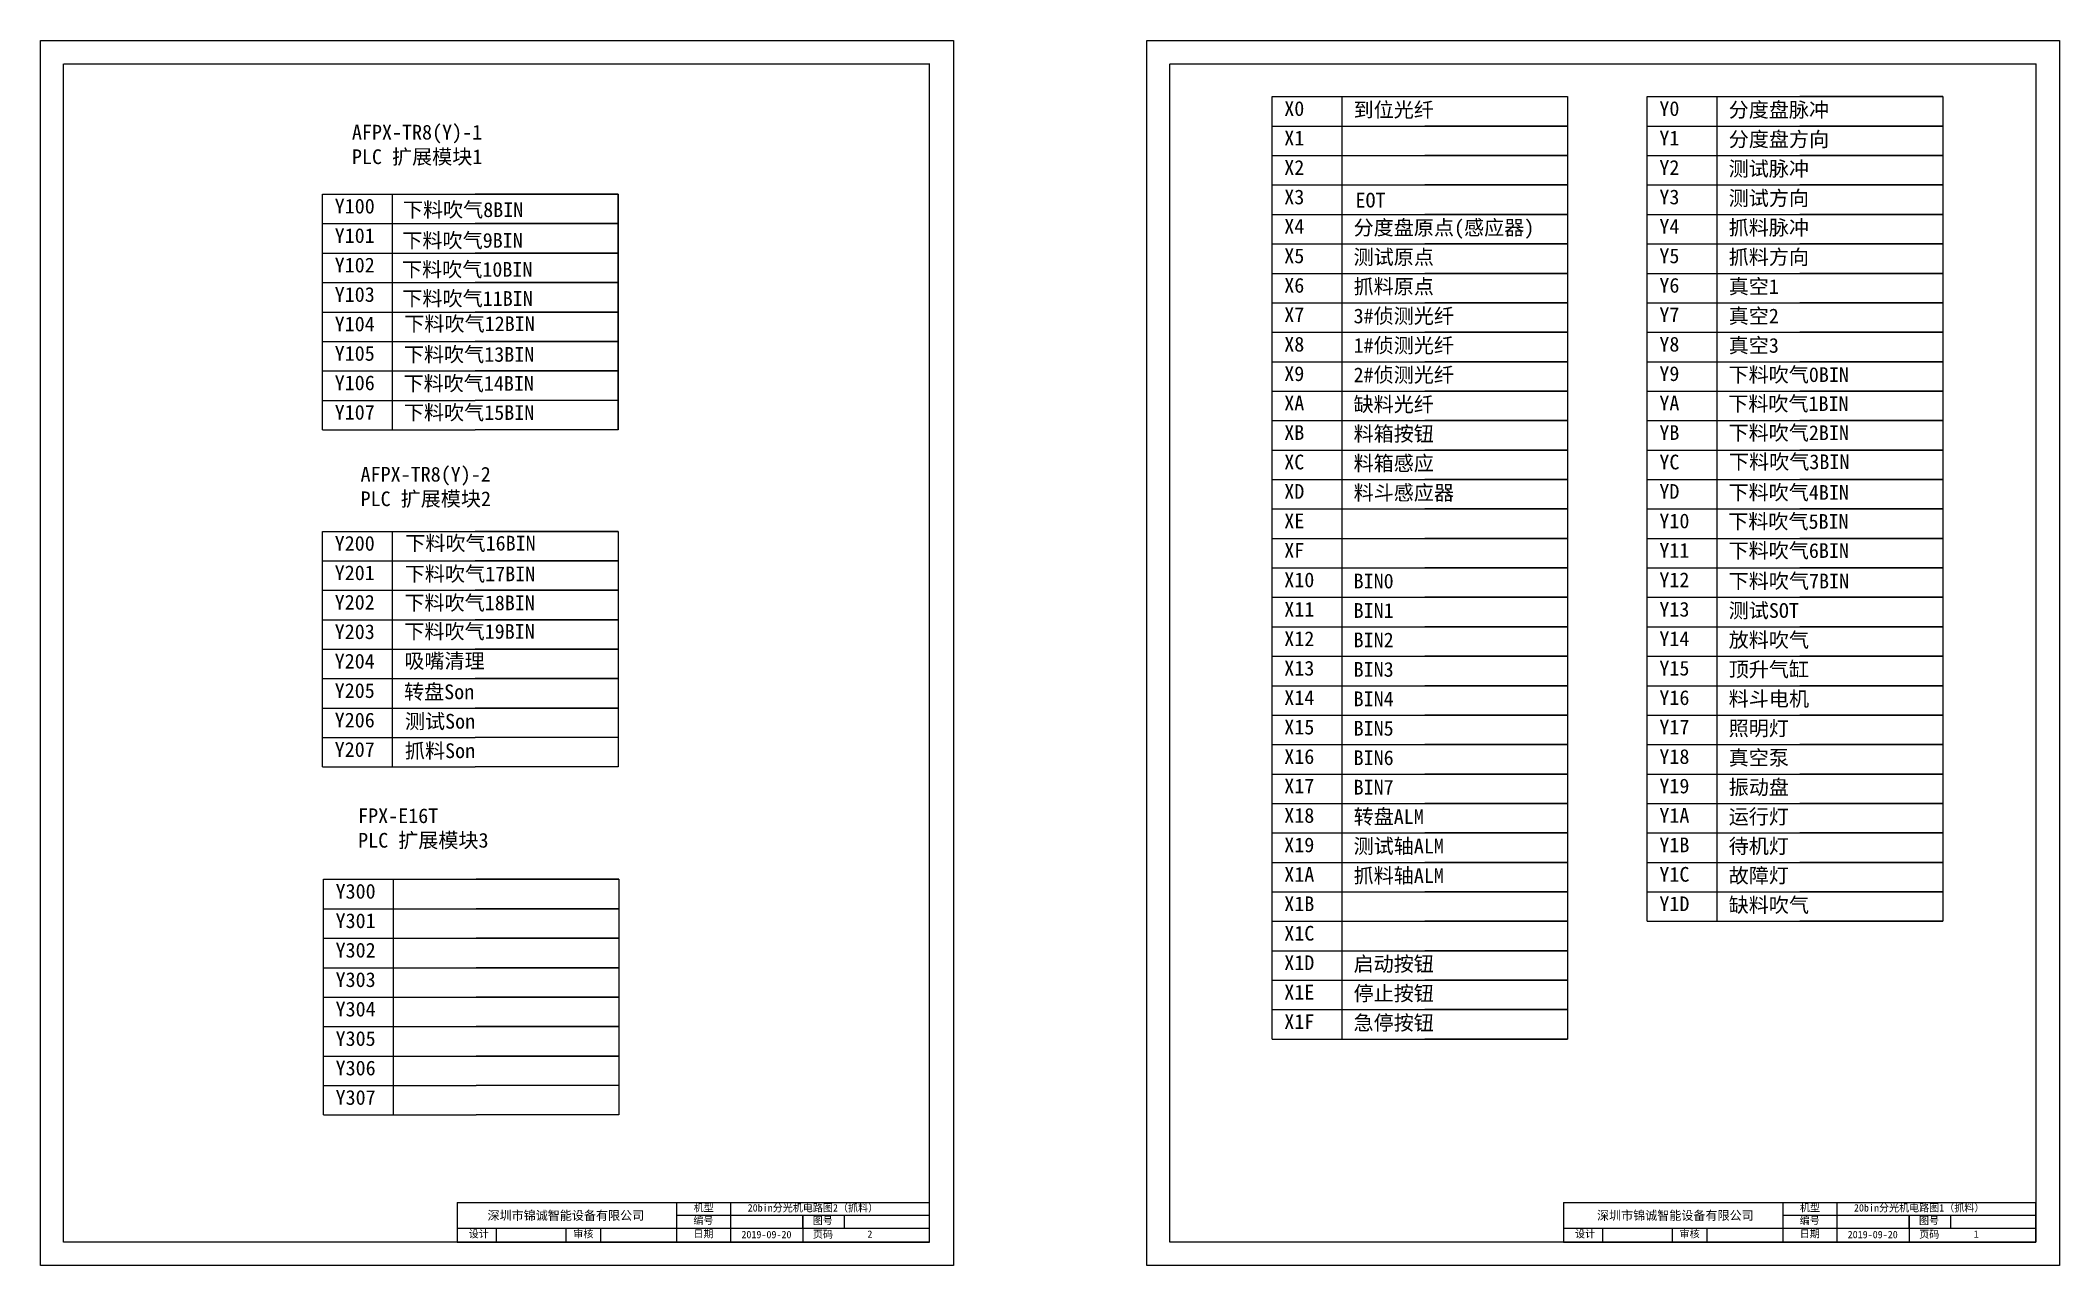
# Model space of a CAD drawing. Header units: millimetres. Extents: x 427 to 1113, y -3446 to -3030.
import ezdxf

# ---------------------------------------------------------------- set-up
doc = ezdxf.new("R2010")
doc.units = ezdxf.units.MM
doc.header["$LTSCALE"] = 0.2
doc.styles.add('style1', font='')
doc.styles.get('style1').set_extended_font_data('SimSun')

msp = doc.modelspace()

# ---------------------------------------------------------------- linework, layer by layer
at = {"lineweight": -3}
for p, q in [((435.02, -3438.26), (435.02, -3038.26)), ((729.02, -3424.78), (729.02, -3038.26)), ((810.67, -3438.26), (810.67, -3038.26)), ((845.36, -3049.35), (945.73, -3049.35)), ((845.36, -3059.35), (845.36, -3049.35)), ((869.04, -3049.35), (869.04, -3059.35)), ((945.73, -3049.35), (945.73, -3059.35)), ((972.73, -3059.35), (972.73, -3049.35)), ((972.73, -3049.35), (1073.1, -3049.35)), ((972.73, -3049.35), (1024.62, -3049.35)), ((996.41, -3049.35), (996.41, -3059.35)), ((1073.1, -3049.35), (1024.62, -3049.35)), ((1073.1, -3049.35), (1073.1, -3059.35)), ((845.36, -3059.35), (945.73, -3059.35)), ((845.36, -3069.35), (845.36, -3059.35)), ((845.36, -3059.35), (897.25, -3059.35)), ((869.04, -3059.35), (869.04, -3069.35)), ((945.73, -3059.35), (897.25, -3059.35)), ((945.73, -3059.35), (945.73, -3069.35)), ((972.73, -3069.35), (972.73, -3059.35)), ((972.73, -3059.35), (1073.1, -3059.35)), ((972.73, -3059.35), (1024.62, -3059.35)), ((972.73, -3059.35), (1024.62, -3059.35)), ((996.41, -3059.35), (996.41, -3069.35)), ((1073.1, -3059.35), (1024.62, -3059.35)), ((1073.1, -3059.35), (1024.62, -3059.35)), ((1073.1, -3059.35), (1073.1, -3069.35)), ((845.36, -3069.35), (945.73, -3069.35)), ((845.36, -3079.35), (845.36, -3069.35)), ((845.36, -3069.35), (897.25, -3069.35)), ((869.04, -3069.35), (869.04, -3079.35)), ((945.73, -3069.35), (897.25, -3069.35)), ((945.73, -3069.35), (945.73, -3079.35)), ((972.73, -3079.35), (972.73, -3069.35)), ((972.73, -3069.35), (1073.1, -3069.35)), ((972.73, -3069.35), (1024.62, -3069.35)), ((972.73, -3069.35), (1024.62, -3069.35)), ((996.41, -3069.35), (996.41, -3079.35)), ((1073.1, -3069.35), (1024.62, -3069.35)), ((1073.1, -3069.35), (1024.62, -3069.35)), ((1073.1, -3069.35), (1073.1, -3079.35)), ((522.93, -3092.48), (522.93, -3082.48)), ((522.93, -3082.48), (623.3, -3082.48)), ((522.93, -3082.48), (574.81, -3082.48)), ((522.93, -3082.48), (574.81, -3082.48)), ((546.61, -3082.48), (546.61, -3092.48)), ((623.3, -3082.48), (574.81, -3082.48)), ((623.3, -3082.48), (574.81, -3082.48)), ((623.3, -3082.48), (623.3, -3092.48)), ((623.3, -3092.48), (623.3, -3082.48)), ((845.36, -3079.35), (945.73, -3079.35)), ((845.36, -3089.35), (845.36, -3079.35)), ((845.36, -3079.35), (897.25, -3079.35)), ((869.04, -3079.35), (869.04, -3089.35)), ((945.73, -3079.35), (897.25, -3079.35)), ((945.73, -3079.35), (945.73, -3089.35)), ((972.73, -3089.35), (972.73, -3079.35)), ((972.73, -3079.35), (1073.1, -3079.35)), ((972.73, -3079.35), (1024.62, -3079.35)), ((972.73, -3079.35), (1024.62, -3079.35)), ((996.41, -3079.35), (996.41, -3089.35)), ((1073.1, -3079.35), (1024.62, -3079.35)), ((1073.1, -3079.35), (1024.62, -3079.35)), ((1073.1, -3079.35), (1073.1, -3089.35)), ((845.36, -3089.35), (945.73, -3089.35)), ((845.36, -3099.35), (845.36, -3089.35)), ((845.36, -3089.35), (897.25, -3089.35)), ((869.04, -3089.35), (869.04, -3099.35)), ((945.73, -3089.35), (897.25, -3089.35)), ((945.73, -3089.35), (945.73, -3099.35)), ((972.73, -3099.35), (972.73, -3089.35)), ((972.73, -3089.35), (1073.1, -3089.35)), ((972.73, -3089.35), (1024.62, -3089.35)), ((972.73, -3089.35), (1024.62, -3089.35)), ((996.41, -3089.35), (996.41, -3099.35)), ((1073.1, -3089.35), (1024.62, -3089.35)), ((1073.1, -3089.35), (1024.62, -3089.35)), ((1073.1, -3089.35), (1073.1, -3099.35)), ((522.93, -3102.48), (522.93, -3092.48)), ((522.93, -3092.48), (623.3, -3092.48)), ((522.93, -3092.48), (574.81, -3092.48)), ((522.93, -3092.48), (574.81, -3092.48)), ((546.61, -3092.48), (546.61, -3102.48)), ((623.3, -3092.48), (574.81, -3092.48)), ((623.3, -3092.48), (574.81, -3092.48)), ((623.3, -3092.48), (623.3, -3102.48)), ((623.3, -3102.48), (623.3, -3092.48)), ((522.93, -3112.48), (522.93, -3102.48)), ((522.93, -3102.48), (623.3, -3102.48)), ((522.93, -3102.48), (574.81, -3102.48)), ((522.93, -3102.48), (574.81, -3102.48)), ((546.61, -3102.48), (546.61, -3112.48)), ((623.3, -3102.48), (574.81, -3102.48)), ((623.3, -3102.48), (574.81, -3102.48)), ((623.3, -3102.48), (623.3, -3112.48)), ((623.3, -3112.48), (623.3, -3102.48)), ((845.36, -3099.35), (945.73, -3099.35)), ((845.36, -3109.35), (845.36, -3099.35)), ((845.36, -3099.35), (897.25, -3099.35)), ((869.04, -3099.35), (869.04, -3109.35)), ((945.73, -3099.35), (897.25, -3099.35)), ((945.73, -3099.35), (945.73, -3109.35)), ((972.73, -3109.35), (972.73, -3099.35)), ((972.73, -3099.35), (1073.1, -3099.35)), ((972.73, -3099.35), (1024.62, -3099.35)), ((972.73, -3099.35), (1024.62, -3099.35)), ((996.41, -3099.35), (996.41, -3109.35)), ((1073.1, -3099.35), (1024.62, -3099.35)), ((1073.1, -3099.35), (1024.62, -3099.35)), ((1073.1, -3099.35), (1073.1, -3109.35)), ((522.93, -3122.48), (522.93, -3112.48)), ((522.93, -3112.48), (623.3, -3112.48)), ((522.93, -3112.48), (574.81, -3112.48)), ((522.93, -3112.48), (574.81, -3112.48)), ((546.61, -3112.48), (546.61, -3122.48)), ((623.3, -3112.48), (574.81, -3112.48)), ((623.3, -3112.48), (574.81, -3112.48)), ((623.3, -3112.48), (623.3, -3122.48)), ((623.3, -3122.48), (623.3, -3112.48)), ((845.36, -3109.35), (945.73, -3109.35)), ((845.36, -3119.35), (845.36, -3109.35)), ((845.36, -3109.35), (897.25, -3109.35)), ((869.04, -3109.35), (869.04, -3119.35)), ((945.73, -3109.35), (897.25, -3109.35)), ((945.73, -3109.35), (945.73, -3119.35)), ((972.73, -3119.35), (972.73, -3109.35)), ((972.73, -3109.35), (1073.1, -3109.35)), ((972.73, -3109.35), (1024.62, -3109.35)), ((972.73, -3109.35), (1024.62, -3109.35)), ((996.41, -3109.35), (996.41, -3119.35)), ((1073.1, -3109.35), (1024.62, -3109.35)), ((1073.1, -3109.35), (1024.62, -3109.35)), ((1073.1, -3109.35), (1073.1, -3119.35)), ((845.36, -3119.35), (945.73, -3119.35)), ((845.36, -3129.35), (845.36, -3119.35)), ((845.36, -3119.35), (897.25, -3119.35)), ((869.04, -3119.35), (869.04, -3129.35)), ((945.73, -3119.35), (897.25, -3119.35)), ((945.73, -3119.35), (945.73, -3129.35)), ((972.73, -3129.35), (972.73, -3119.35)), ((972.73, -3119.35), (1073.1, -3119.35)), ((972.73, -3119.35), (1024.62, -3119.35)), ((972.73, -3119.35), (1024.62, -3119.35)), ((996.41, -3119.35), (996.41, -3129.35)), ((1073.1, -3119.35), (1024.62, -3119.35)), ((1073.1, -3119.35), (1024.62, -3119.35)), ((1073.1, -3119.35), (1073.1, -3129.35)), ((522.93, -3132.48), (522.93, -3122.48)), ((522.93, -3122.48), (623.3, -3122.48)), ((522.93, -3122.48), (574.81, -3122.48)), ((522.93, -3122.48), (574.81, -3122.48)), ((546.61, -3122.48), (546.61, -3132.48)), ((623.3, -3122.48), (574.81, -3122.48)), ((623.3, -3122.48), (574.81, -3122.48)), ((623.3, -3122.48), (623.3, -3132.48)), ((623.3, -3132.48), (623.3, -3122.48)), ((522.93, -3142.48), (522.93, -3132.48)), ((522.93, -3132.48), (623.3, -3132.48)), ((522.93, -3132.48), (574.81, -3132.48)), ((522.93, -3132.48), (574.81, -3132.48)), ((546.61, -3132.48), (546.61, -3142.48)), ((623.3, -3132.48), (574.81, -3132.48)), ((623.3, -3132.48), (574.81, -3132.48)), ((623.3, -3132.48), (623.3, -3142.48)), ((623.3, -3142.48), (623.3, -3132.48)), ((845.36, -3129.35), (945.73, -3129.35)), ((845.36, -3139.35), (845.36, -3129.35)), ((845.36, -3129.35), (897.25, -3129.35)), ((869.04, -3129.35), (869.04, -3139.35)), ((945.73, -3129.35), (897.25, -3129.35)), ((945.73, -3129.35), (945.73, -3139.35)), ((972.73, -3139.35), (972.73, -3129.35)), ((972.73, -3129.35), (1073.1, -3129.35)), ((972.73, -3129.35), (1024.62, -3129.35)), ((972.73, -3129.35), (1024.62, -3129.35)), ((996.41, -3129.35), (996.41, -3139.35)), ((1073.1, -3129.35), (1024.62, -3129.35)), ((1073.1, -3129.35), (1024.62, -3129.35)), ((1073.1, -3129.35), (1073.1, -3139.35)), ((845.36, -3139.35), (945.73, -3139.35)), ((845.36, -3149.35), (845.36, -3139.35)), ((845.36, -3139.35), (897.25, -3139.35)), ((869.04, -3139.35), (869.04, -3149.35)), ((945.73, -3139.35), (897.25, -3139.35)), ((945.73, -3139.35), (945.73, -3149.35)), ((972.73, -3149.35), (972.73, -3139.35)), ((972.73, -3139.35), (1073.1, -3139.35)), ((972.73, -3139.35), (1024.62, -3139.35)), ((972.73, -3139.35), (1024.62, -3139.35)), ((996.41, -3139.35), (996.41, -3149.35)), ((1073.1, -3139.35), (1024.62, -3139.35)), ((1073.1, -3139.35), (1024.62, -3139.35)), ((1073.1, -3139.35), (1073.1, -3149.35)), ((522.93, -3152.48), (522.93, -3142.48)), ((522.93, -3142.48), (623.3, -3142.48)), ((522.93, -3142.48), (574.81, -3142.48)), ((522.93, -3142.48), (574.81, -3142.48)), ((546.61, -3142.48), (546.61, -3152.48)), ((623.3, -3142.48), (574.81, -3142.48)), ((623.3, -3142.48), (574.81, -3142.48)), ((623.3, -3142.48), (623.3, -3152.48)), ((623.3, -3152.48), (623.3, -3142.48)), ((522.93, -3162.48), (522.93, -3152.48)), ((522.93, -3152.48), (574.81, -3152.48)), ((546.61, -3152.48), (546.61, -3162.48)), ((623.3, -3152.48), (574.81, -3152.48)), ((623.3, -3152.48), (623.3, -3162.48)), ((623.3, -3162.48), (623.3, -3152.48)), ((845.36, -3149.35), (945.73, -3149.35)), ((845.36, -3159.35), (845.36, -3149.35)), ((845.36, -3149.35), (897.25, -3149.35)), ((869.04, -3149.35), (869.04, -3159.35)), ((945.73, -3149.35), (897.25, -3149.35)), ((945.73, -3149.35), (945.73, -3159.35)), ((972.73, -3159.35), (972.73, -3149.35)), ((972.73, -3149.35), (1073.1, -3149.35)), ((972.73, -3149.35), (1024.62, -3149.35)), ((972.73, -3149.35), (1024.62, -3149.35)), ((996.41, -3149.35), (996.41, -3159.35)), ((1073.1, -3149.35), (1024.62, -3149.35)), ((1073.1, -3149.35), (1024.62, -3149.35)), ((1073.1, -3149.35), (1073.1, -3159.35)), ((845.36, -3159.35), (945.73, -3159.35)), ((845.36, -3169.35), (845.36, -3159.35)), ((845.36, -3159.35), (897.25, -3159.35)), ((869.04, -3159.35), (869.04, -3169.35)), ((945.73, -3159.35), (897.25, -3159.35)), ((945.73, -3159.35), (945.73, -3169.35)), ((972.73, -3169.35), (972.73, -3159.35)), ((972.73, -3159.35), (1073.1, -3159.35)), ((972.73, -3159.35), (1024.62, -3159.35)), ((972.73, -3159.35), (1024.62, -3159.35)), ((996.41, -3159.35), (996.41, -3169.35)), ((1073.1, -3159.35), (1024.62, -3159.35)), ((1073.1, -3159.35), (1024.62, -3159.35)), ((1073.1, -3159.35), (1073.1, -3169.35)), ((522.93, -3162.48), (574.81, -3162.48)), ((623.3, -3162.48), (574.81, -3162.48)), ((845.36, -3169.35), (945.73, -3169.35)), ((845.36, -3179.35), (845.36, -3169.35)), ((845.36, -3169.35), (897.25, -3169.35)), ((869.04, -3169.35), (869.04, -3179.35)), ((945.73, -3169.35), (897.25, -3169.35)), ((945.73, -3169.35), (945.73, -3179.35)), ((972.73, -3179.35), (972.73, -3169.35)), ((972.73, -3169.35), (1073.1, -3169.35)), ((972.73, -3169.35), (1024.62, -3169.35)), ((972.73, -3169.35), (1024.62, -3169.35)), ((996.41, -3169.35), (996.41, -3179.35)), ((1073.1, -3169.35), (1024.62, -3169.35)), ((1073.1, -3169.35), (1024.62, -3169.35)), ((1073.1, -3169.35), (1073.1, -3179.35)), ((845.36, -3179.35), (945.73, -3179.35)), ((845.36, -3189.35), (845.36, -3179.35)), ((845.36, -3179.35), (897.25, -3179.35)), ((869.04, -3179.35), (869.04, -3189.35)), ((945.73, -3179.35), (897.25, -3179.35)), ((945.73, -3179.35), (945.73, -3189.35)), ((972.73, -3189.35), (972.73, -3179.35)), ((972.73, -3179.35), (1073.1, -3179.35)), ((972.73, -3179.35), (1024.62, -3179.35)), ((972.73, -3179.35), (1024.62, -3179.35)), ((996.41, -3179.35), (996.41, -3189.35)), ((1073.1, -3179.35), (1024.62, -3179.35)), ((1073.1, -3179.35), (1024.62, -3179.35)), ((1073.1, -3179.35), (1073.1, -3189.35)), ((845.36, -3189.35), (945.73, -3189.35)), ((845.36, -3199.35), (845.36, -3189.35)), ((845.36, -3189.35), (897.25, -3189.35)), ((869.04, -3189.35), (869.04, -3199.35)), ((945.73, -3189.35), (897.25, -3189.35)), ((945.73, -3189.35), (945.73, -3199.35)), ((972.73, -3199.35), (972.73, -3189.35)), ((972.73, -3189.35), (1073.1, -3189.35)), ((972.73, -3189.35), (1024.62, -3189.35)), ((972.73, -3189.35), (1024.62, -3189.35)), ((996.41, -3189.35), (996.41, -3199.35)), ((1073.1, -3189.35), (1024.62, -3189.35)), ((1073.1, -3189.35), (1024.62, -3189.35)), ((1073.1, -3189.35), (1073.1, -3199.35)), ((522.93, -3276.96), (522.93, -3196.96)), ((522.93, -3196.96), (623.3, -3196.96)), ((522.93, -3196.96), (574.81, -3196.96)), ((522.93, -3196.96), (574.81, -3196.96)), ((546.61, -3196.96), (546.61, -3206.96)), ((623.3, -3196.96), (574.81, -3196.96)), ((623.3, -3196.96), (574.81, -3196.96)), ((623.3, -3196.96), (623.3, -3206.96)), ((845.36, -3199.35), (945.73, -3199.35)), ((845.36, -3209.35), (845.36, -3199.35)), ((845.36, -3199.35), (897.25, -3199.35)), ((869.04, -3199.35), (869.04, -3209.35)), ((945.73, -3199.35), (897.25, -3199.35)), ((945.73, -3199.35), (945.73, -3209.35)), ((972.73, -3209.35), (972.73, -3199.35)), ((972.73, -3199.35), (1073.1, -3199.35)), ((972.73, -3199.35), (1024.62, -3199.35)), ((972.73, -3199.35), (1024.62, -3199.35)), ((996.41, -3199.35), (996.41, -3209.35)), ((1073.1, -3199.35), (1024.62, -3199.35)), ((1073.1, -3199.35), (1024.62, -3199.35)), ((1073.1, -3199.35), (1073.1, -3209.35)), ((522.93, -3206.96), (623.3, -3206.96)), ((522.93, -3206.96), (574.81, -3206.96)), ((522.93, -3206.96), (574.81, -3206.96)), ((546.61, -3206.96), (546.61, -3216.96)), ((623.3, -3206.96), (574.81, -3206.96)), ((623.3, -3206.96), (574.81, -3206.96)), ((623.3, -3206.96), (623.3, -3216.96)), ((845.36, -3209.35), (945.73, -3209.35)), ((845.36, -3219.35), (845.36, -3209.35)), ((845.36, -3209.35), (897.25, -3209.35)), ((869.04, -3209.35), (869.04, -3219.35)), ((945.73, -3209.35), (897.25, -3209.35)), ((945.73, -3209.35), (945.73, -3219.35)), ((972.73, -3219.35), (972.73, -3209.35)), ((972.73, -3209.35), (1073.1, -3209.35)), ((972.73, -3209.35), (1024.62, -3209.35)), ((972.73, -3209.35), (1024.62, -3209.35)), ((996.41, -3209.35), (996.41, -3219.35)), ((1073.1, -3209.35), (1024.62, -3209.35)), ((1073.1, -3209.35), (1024.62, -3209.35)), ((1073.1, -3209.35), (1073.1, -3219.35)), ((522.93, -3216.96), (623.3, -3216.96)), ((522.93, -3216.96), (574.81, -3216.96)), ((522.93, -3216.96), (574.81, -3216.96)), ((546.61, -3216.96), (546.61, -3226.96)), ((623.3, -3216.96), (574.81, -3216.96)), ((623.3, -3216.96), (574.81, -3216.96)), ((623.3, -3216.96), (623.3, -3226.96)), ((845.36, -3219.35), (945.73, -3219.35)), ((845.36, -3229.35), (845.36, -3219.35)), ((845.36, -3219.35), (897.25, -3219.35)), ((869.04, -3219.35), (869.04, -3229.35)), ((945.73, -3219.35), (897.25, -3219.35)), ((945.73, -3219.35), (945.73, -3229.35)), ((972.73, -3229.35), (972.73, -3219.35)), ((972.73, -3219.35), (1073.1, -3219.35)), ((972.73, -3219.35), (1024.62, -3219.35)), ((972.73, -3219.35), (1024.62, -3219.35)), ((996.41, -3219.35), (996.41, -3229.35)), ((1073.1, -3219.35), (1024.62, -3219.35)), ((1073.1, -3219.35), (1024.62, -3219.35)), ((1073.1, -3219.35), (1073.1, -3229.35)), ((522.93, -3226.96), (623.3, -3226.96)), ((522.93, -3226.96), (574.81, -3226.96)), ((522.93, -3226.96), (574.81, -3226.96)), ((546.61, -3226.96), (546.61, -3236.96)), ((623.3, -3226.96), (574.81, -3226.96)), ((623.3, -3226.96), (574.81, -3226.96)), ((623.3, -3226.96), (623.3, -3236.96)), ((845.36, -3229.35), (945.73, -3229.35)), ((845.36, -3239.35), (845.36, -3229.35)), ((845.36, -3229.35), (897.25, -3229.35)), ((869.04, -3229.35), (869.04, -3239.35)), ((945.73, -3229.35), (897.25, -3229.35)), ((945.73, -3229.35), (945.73, -3239.35)), ((972.73, -3239.35), (972.73, -3229.35)), ((972.73, -3229.35), (1073.1, -3229.35)), ((972.73, -3229.35), (1024.62, -3229.35)), ((972.73, -3229.35), (1024.62, -3229.35)), ((996.41, -3229.35), (996.41, -3239.35)), ((1073.1, -3229.35), (1024.62, -3229.35)), ((1073.1, -3229.35), (1024.62, -3229.35)), ((1073.1, -3229.35), (1073.1, -3239.35)), ((522.93, -3236.96), (623.3, -3236.96)), ((522.93, -3236.96), (574.81, -3236.96)), ((522.93, -3236.96), (574.81, -3236.96)), ((546.61, -3236.96), (546.61, -3246.96)), ((623.3, -3236.96), (574.81, -3236.96)), ((623.3, -3236.96), (574.81, -3236.96)), ((623.3, -3236.96), (623.3, -3246.96)), ((845.36, -3239.35), (945.73, -3239.35)), ((845.36, -3249.35), (845.36, -3239.35)), ((845.36, -3239.35), (897.25, -3239.35)), ((869.04, -3239.35), (869.04, -3249.35)), ((945.73, -3239.35), (897.25, -3239.35)), ((945.73, -3239.35), (945.73, -3249.35)), ((972.73, -3249.35), (972.73, -3239.35)), ((972.73, -3239.35), (1073.1, -3239.35)), ((972.73, -3239.35), (1024.62, -3239.35)), ((972.73, -3239.35), (1024.62, -3239.35)), ((996.41, -3239.35), (996.41, -3249.35)), ((1073.1, -3239.35), (1024.62, -3239.35)), ((1073.1, -3239.35), (1024.62, -3239.35)), ((1073.1, -3239.35), (1073.1, -3249.35)), ((522.93, -3246.96), (623.3, -3246.96)), ((522.93, -3246.96), (574.81, -3246.96)), ((522.93, -3246.96), (574.81, -3246.96)), ((546.61, -3246.96), (546.61, -3256.96)), ((623.3, -3246.96), (574.81, -3246.96)), ((623.3, -3246.96), (574.81, -3246.96)), ((623.3, -3246.96), (623.3, -3256.96)), ((845.36, -3249.35), (945.73, -3249.35)), ((845.36, -3259.35), (845.36, -3249.35)), ((845.36, -3249.35), (897.25, -3249.35)), ((869.04, -3249.35), (869.04, -3259.35)), ((945.73, -3249.35), (897.25, -3249.35)), ((945.73, -3249.35), (945.73, -3259.35)), ((972.73, -3259.35), (972.73, -3249.35)), ((972.73, -3249.35), (1073.1, -3249.35)), ((972.73, -3249.35), (1024.62, -3249.35)), ((972.73, -3249.35), (1024.62, -3249.35)), ((996.41, -3249.35), (996.41, -3259.35)), ((1073.1, -3249.35), (1024.62, -3249.35)), ((1073.1, -3249.35), (1024.62, -3249.35)), ((1073.1, -3249.35), (1073.1, -3259.35)), ((522.93, -3256.96), (623.3, -3256.96)), ((522.93, -3256.96), (574.81, -3256.96)), ((522.93, -3256.96), (574.81, -3256.96)), ((546.61, -3256.96), (546.61, -3266.96)), ((623.3, -3256.96), (574.81, -3256.96)), ((623.3, -3256.96), (574.81, -3256.96)), ((623.3, -3256.96), (623.3, -3266.96)), ((845.36, -3259.35), (945.73, -3259.35)), ((845.36, -3269.35), (845.36, -3259.35)), ((845.36, -3259.35), (897.25, -3259.35)), ((869.04, -3259.35), (869.04, -3269.35)), ((945.73, -3259.35), (897.25, -3259.35)), ((945.73, -3259.35), (945.73, -3269.35)), ((972.73, -3269.35), (972.73, -3259.35)), ((972.73, -3259.35), (1073.1, -3259.35)), ((972.73, -3259.35), (1024.62, -3259.35)), ((972.73, -3259.35), (1024.62, -3259.35)), ((996.41, -3259.35), (996.41, -3269.35)), ((1073.1, -3259.35), (1024.62, -3259.35)), ((1073.1, -3259.35), (1024.62, -3259.35)), ((1073.1, -3259.35), (1073.1, -3269.35)), ((522.93, -3266.96), (574.81, -3266.96)), ((546.61, -3266.96), (546.61, -3276.96)), ((623.3, -3266.96), (574.81, -3266.96)), ((623.3, -3266.96), (623.3, -3276.96)), ((845.36, -3269.35), (945.73, -3269.35)), ((845.36, -3279.35), (845.36, -3269.35)), ((845.36, -3269.35), (897.25, -3269.35)), ((869.04, -3269.35), (869.04, -3279.35)), ((945.73, -3269.35), (897.25, -3269.35)), ((945.73, -3269.35), (945.73, -3279.35)), ((972.73, -3279.35), (972.73, -3269.35)), ((972.73, -3269.35), (1073.1, -3269.35)), ((972.73, -3269.35), (1024.62, -3269.35)), ((972.73, -3269.35), (1024.62, -3269.35)), ((996.41, -3269.35), (996.41, -3279.35)), ((1073.1, -3269.35), (1024.62, -3269.35)), ((1073.1, -3269.35), (1024.62, -3269.35)), ((1073.1, -3269.35), (1073.1, -3279.35)), ((522.93, -3276.96), (574.81, -3276.96)), ((623.3, -3276.96), (574.81, -3276.96)), ((845.36, -3279.35), (945.73, -3279.35)), ((845.36, -3289.35), (845.36, -3279.35)), ((845.36, -3279.35), (897.25, -3279.35)), ((869.04, -3279.35), (869.04, -3289.35)), ((945.73, -3279.35), (897.25, -3279.35)), ((945.73, -3279.35), (945.73, -3289.35)), ((972.73, -3289.35), (972.73, -3279.35)), ((972.73, -3279.35), (1073.1, -3279.35)), ((972.73, -3279.35), (1024.62, -3279.35)), ((972.73, -3279.35), (1024.62, -3279.35)), ((996.41, -3279.35), (996.41, -3289.35)), ((1073.1, -3279.35), (1024.62, -3279.35)), ((1073.1, -3279.35), (1024.62, -3279.35)), ((1073.1, -3279.35), (1073.1, -3289.35)), ((845.36, -3289.35), (945.73, -3289.35)), ((845.36, -3299.35), (845.36, -3289.35)), ((845.36, -3289.35), (897.25, -3289.35)), ((869.04, -3289.35), (869.04, -3299.35)), ((945.73, -3289.35), (897.25, -3289.35)), ((945.73, -3289.35), (945.73, -3299.35)), ((972.73, -3299.35), (972.73, -3289.35)), ((972.73, -3289.35), (1073.1, -3289.35)), ((972.73, -3289.35), (1024.62, -3289.35)), ((972.73, -3289.35), (1024.62, -3289.35)), ((996.41, -3289.35), (996.41, -3299.35)), ((1073.1, -3289.35), (1024.62, -3289.35)), ((1073.1, -3289.35), (1024.62, -3289.35)), ((1073.1, -3289.35), (1073.1, -3299.35)), ((845.36, -3299.35), (945.73, -3299.35)), ((845.36, -3309.35), (845.36, -3299.35)), ((845.36, -3299.35), (897.25, -3299.35)), ((869.04, -3299.35), (869.04, -3309.35)), ((945.73, -3299.35), (897.25, -3299.35)), ((945.73, -3299.35), (945.73, -3309.35)), ((972.73, -3309.35), (972.73, -3299.35)), ((972.73, -3299.35), (1073.1, -3299.35)), ((972.73, -3299.35), (1024.62, -3299.35)), ((972.73, -3299.35), (1024.62, -3299.35)), ((996.41, -3299.35), (996.41, -3309.35)), ((1073.1, -3299.35), (1024.62, -3299.35)), ((1073.1, -3299.35), (1024.62, -3299.35)), ((1073.1, -3299.35), (1073.1, -3309.35)), ((845.36, -3309.35), (945.73, -3309.35)), ((845.36, -3319.35), (845.36, -3309.35)), ((845.36, -3309.35), (897.25, -3309.35)), ((869.04, -3309.35), (869.04, -3319.35)), ((945.73, -3309.35), (897.25, -3309.35)), ((945.73, -3309.35), (945.73, -3319.35)), ((972.73, -3319.35), (972.73, -3309.35)), ((972.73, -3309.35), (1073.1, -3309.35)), ((972.73, -3309.35), (1024.62, -3309.35)), ((972.73, -3309.35), (1024.62, -3309.35)), ((996.41, -3309.35), (996.41, -3319.35)), ((1073.1, -3309.35), (1024.62, -3309.35)), ((1073.1, -3309.35), (1024.62, -3309.35)), ((1073.1, -3309.35), (1073.1, -3319.35)), ((523.23, -3315.1), (575.11, -3315.1)), ((523.23, -3315.1), (575.11, -3315.1)), ((523.23, -3315.1), (623.6, -3315.1)), ((523.23, -3325.1), (523.23, -3315.1)), ((523.23, -3325.1), (523.23, -3315.1)), ((546.91, -3315.1), (546.91, -3325.1)), ((546.91, -3315.1), (546.91, -3325.1)), ((623.6, -3315.1), (575.11, -3315.1)), ((623.6, -3315.1), (575.11, -3315.1)), ((623.6, -3315.1), (623.6, -3325.1)), ((523.23, -3325.1), (575.11, -3325.1)), ((523.23, -3325.1), (575.11, -3325.1)), ((523.23, -3325.1), (623.6, -3325.1)), ((523.23, -3335.1), (523.23, -3325.1)), ((523.23, -3335.1), (523.23, -3325.1)), ((546.91, -3325.1), (546.91, -3335.1)), ((546.91, -3325.1), (546.91, -3335.1)), ((623.6, -3325.1), (575.11, -3325.1)), ((623.6, -3325.1), (575.11, -3325.1)), ((623.6, -3325.1), (623.6, -3335.1)), ((845.36, -3319.35), (945.73, -3319.35)), ((845.36, -3329.35), (845.36, -3319.35)), ((845.36, -3319.35), (897.25, -3319.35)), ((869.04, -3319.35), (869.04, -3329.35)), ((945.73, -3319.35), (897.25, -3319.35)), ((945.73, -3319.35), (945.73, -3329.35)), ((972.73, -3329.35), (972.73, -3319.35)), ((972.73, -3319.35), (1073.1, -3319.35)), ((972.73, -3319.35), (1024.62, -3319.35)), ((972.73, -3319.35), (1024.62, -3319.35)), ((996.41, -3319.35), (996.41, -3329.35)), ((1073.1, -3319.35), (1024.62, -3319.35)), ((1073.1, -3319.35), (1024.62, -3319.35)), ((1073.1, -3319.35), (1073.1, -3329.35)), ((845.36, -3329.35), (945.73, -3329.35)), ((845.36, -3339.35), (845.36, -3329.35)), ((845.36, -3329.35), (897.25, -3329.35)), ((869.04, -3329.35), (869.04, -3339.35)), ((945.73, -3329.35), (897.25, -3329.35)), ((945.73, -3329.35), (945.73, -3339.35)), ((972.73, -3329.35), (1073.1, -3329.35)), ((972.73, -3329.35), (1024.62, -3329.35)), ((972.73, -3329.35), (1024.62, -3329.35)), ((1073.1, -3329.35), (1024.62, -3329.35)), ((1073.1, -3329.35), (1024.62, -3329.35)), ((523.23, -3335.1), (575.11, -3335.1)), ((523.23, -3335.1), (575.11, -3335.1)), ((523.23, -3335.1), (623.6, -3335.1)), ((523.23, -3345.1), (523.23, -3335.1)), ((523.23, -3345.1), (523.23, -3335.1)), ((546.91, -3335.1), (546.91, -3345.1)), ((546.91, -3335.1), (546.91, -3345.1)), ((623.6, -3335.1), (575.11, -3335.1)), ((623.6, -3335.1), (575.11, -3335.1)), ((623.6, -3335.1), (623.6, -3345.1)), ((523.23, -3345.1), (575.11, -3345.1)), ((523.23, -3345.1), (575.11, -3345.1)), ((523.23, -3345.1), (623.6, -3345.1)), ((523.23, -3355.1), (523.23, -3345.1)), ((523.23, -3355.1), (523.23, -3345.1)), ((546.91, -3345.1), (546.91, -3355.1)), ((546.91, -3345.1), (546.91, -3355.1)), ((623.6, -3345.1), (575.11, -3345.1)), ((623.6, -3345.1), (575.11, -3345.1)), ((623.6, -3345.1), (623.6, -3355.1)), ((845.36, -3339.35), (945.73, -3339.35)), ((845.36, -3349.35), (845.36, -3339.35)), ((845.36, -3339.35), (897.25, -3339.35)), ((869.04, -3339.35), (869.04, -3349.35)), ((945.73, -3339.35), (897.25, -3339.35)), ((945.73, -3339.35), (945.73, -3349.35)), ((845.36, -3349.35), (945.73, -3349.35)), ((845.36, -3359.35), (845.36, -3349.35)), ((845.36, -3349.35), (897.25, -3349.35)), ((869.04, -3349.35), (869.04, -3359.35)), ((945.73, -3349.35), (897.25, -3349.35)), ((945.73, -3349.35), (945.73, -3359.35)), ((523.23, -3355.1), (575.11, -3355.1)), ((523.23, -3355.1), (575.11, -3355.1)), ((523.23, -3355.1), (623.6, -3355.1)), ((523.23, -3365.1), (523.23, -3355.1)), ((523.23, -3365.1), (523.23, -3355.1)), ((546.91, -3355.1), (546.91, -3365.1)), ((546.91, -3355.1), (546.91, -3365.1)), ((623.6, -3355.1), (575.11, -3355.1)), ((623.6, -3355.1), (575.11, -3355.1)), ((623.6, -3355.1), (623.6, -3365.1)), ((845.36, -3359.35), (945.73, -3359.35)), ((845.36, -3369.35), (845.36, -3359.35)), ((845.36, -3359.35), (897.25, -3359.35)), ((869.04, -3359.35), (869.04, -3369.35)), ((945.73, -3359.35), (897.25, -3359.35)), ((945.73, -3359.35), (945.73, -3369.35)), ((523.23, -3365.1), (575.11, -3365.1)), ((523.23, -3365.1), (575.11, -3365.1)), ((523.23, -3365.1), (623.6, -3365.1)), ((523.23, -3375.1), (523.23, -3365.1)), ((523.23, -3375.1), (523.23, -3365.1)), ((546.91, -3365.1), (546.91, -3375.1)), ((546.91, -3365.1), (546.91, -3375.1)), ((623.6, -3365.1), (575.11, -3365.1)), ((623.6, -3365.1), (575.11, -3365.1)), ((623.6, -3365.1), (623.6, -3375.1)), ((845.36, -3369.35), (945.73, -3369.35)), ((845.36, -3369.35), (897.25, -3369.35)), ((945.73, -3369.35), (897.25, -3369.35)), ((523.23, -3375.1), (575.11, -3375.1)), ((523.23, -3375.1), (575.11, -3375.1)), ((523.23, -3375.1), (623.6, -3375.1)), ((523.23, -3385.1), (523.23, -3375.1)), ((523.23, -3385.1), (523.23, -3375.1)), ((546.91, -3375.1), (546.91, -3385.1)), ((546.91, -3375.1), (546.91, -3385.1)), ((623.6, -3375.1), (575.11, -3375.1)), ((623.6, -3375.1), (575.11, -3375.1)), ((623.6, -3375.1), (623.6, -3385.1)), ((523.23, -3385.1), (575.11, -3385.1)), ((523.23, -3395.1), (523.23, -3385.1)), ((523.23, -3395.1), (523.23, -3385.1)), ((546.91, -3385.1), (546.91, -3395.1)), ((546.91, -3385.1), (546.91, -3395.1)), ((623.6, -3385.1), (575.11, -3385.1)), ((623.6, -3385.1), (623.6, -3395.1)), ((523.23, -3395.1), (575.11, -3395.1)), ((623.6, -3395.1), (575.11, -3395.1)), ((568.67, -3424.78), (729.02, -3424.78)), ((568.67, -3424.78), (568.67, -3438.26)), ((643.19, -3424.78), (643.19, -3433.52)), ((661.6, -3438.26), (661.6, -3424.78)), ((729.02, -3438.26), (729.02, -3424.78)), ((944.32, -3424.78), (1104.67, -3424.78)), ((944.32, -3424.78), (944.32, -3438.26)), ((1018.84, -3424.78), (1018.84, -3433.52)), ((1037.25, -3438.26), (1037.25, -3424.78)), ((1104.67, -3438.26), (1104.67, -3424.78)), ((568.67, -3433.52), (729.02, -3433.52)), ((582.02, -3438.26), (582.02, -3433.52)), ((605.72, -3438.26), (605.72, -3433.52)), ((617.51, -3438.26), (617.51, -3433.52)), ((643.19, -3429.15), (729.02, -3429.15)), ((643.19, -3433.52), (643.19, -3438.26)), ((686.1, -3433.52), (686.1, -3429.15)), ((686.1, -3429.15), (686.1, -3433.52)), ((686.1, -3433.52), (686.1, -3438.26)), ((700.2, -3433.52), (700.2, -3429.15)), ((944.32, -3433.52), (1104.67, -3433.52)), ((957.67, -3438.26), (957.67, -3433.52)), ((981.37, -3438.26), (981.37, -3433.52)), ((993.17, -3438.26), (993.17, -3433.52)), ((1018.84, -3429.15), (1104.67, -3429.15)), ((1018.84, -3433.52), (1018.84, -3438.26)), ((1061.76, -3433.52), (1061.76, -3429.15)), ((1061.76, -3429.15), (1061.76, -3433.52)), ((1061.76, -3433.52), (1061.76, -3438.26)), ((1075.85, -3433.52), (1075.85, -3429.15)), ((729.02, -3438.26), (435.02, -3438.26)), ((568.67, -3438.26), (729.02, -3438.26)), ((1104.67, -3438.26), (810.67, -3438.26)), ((944.32, -3438.26), (1104.67, -3438.26))]:
    msp.add_line(p, q, dxfattribs=at)
at = {"color": 0, "lineweight": -3}
for p, q in [((435.15, -3038.26), (729.15, -3038.26)), ((810.8, -3038.26), (1104.8, -3038.26)), ((1104.67, -3038.26), (1104.67, -3438.26))]:
    msp.add_line(p, q, dxfattribs=at)
for points in [[(737.15, -3030.26), (737.15, -3446.26), (427.15, -3446.26), (427.15, -3030.26)], [(1112.8, -3030.26), (1112.8, -3446.26), (802.8, -3446.26), (802.8, -3030.26)]]:
    msp.add_lwpolyline(points, close=True, dxfattribs=at)

# ---------------------------------------------------------------- texts
at = {"color": 0, "lineweight": -3, "style": 'style1'}
for p in [(578.98, -3430.74), (955.72, -3430.74)]:
    msp.add_text('深圳市锦诚智能设备有限公司', height=3, dxfattribs=at).set_placement(p)
at = {"lineweight": -3, "attachment_point": 1}
for s, insert, char_height, width in [('X{\\fSimSun|b0|i0|c134|p6;0}', (849.52, -3050.91), 5, 30.2941), ('Y{\\fSimSun|b0|i0|c134|p6;0}', (976.89, -3050.91), 5, 30.2941), ('{\\fSimSun|b0|i0|c134|p54;分度盘脉冲}', (1000.43, -3051.32), 5, 81.6222), ('AFPX-TR8(Y){\\fSimSun|b0|i0|c134|p2;-1\\P}PLC{\\fSimSun|b0|i0|c134|p2; 扩展模块1}', (532.93, -3058.92), 5, 130.2556), ('X{\\fSimSun|b0|i0|c134|p6;1}', (849.52, -3060.91), 5, 30.2941), ('Y{\\fSimSun|b0|i0|c134|p6;1}', (976.89, -3060.91), 5, 30.2941), ('{\\fSimSun|b0|i0|c134|p6;分度盘方向}', (1000.43, -3061.32), 5, 65.9556), ('X{\\fSimSun|b0|i0|c134|p6;2}', (849.52, -3070.91), 5, 30.2941), ('Y{\\fSimSun|b0|i0|c134|p6;2}', (976.89, -3070.91), 5, 30.2941), ('{\\fSimSun|b0|i0|c134|p6;测试脉冲}', (1000.43, -3071.32), 5, 53.0556), ('Y{\\fSimSun|b0|i0|c134|p2;1\\fSimSun|b0|i0|c134|p6;00}', (527.08, -3084.03), 5, 30.2941), ('{\\fSimSun|b0|i0|c134|p2;下料吹气8BIN}', (550.23, -3085.23), 5, 59.9556), ('X{\\fSimSun|b0|i0|c134|p6;3}', (849.52, -3080.91), 5, 30.2941), ('EOT', (873.71, -3082), 5, 30.2941), ('Y{\\fSimSun|b0|i0|c134|p6;3}', (976.89, -3080.91), 5, 30.2941), ('{\\fSimSun|b0|i0|c134|p6;测试方向}', (1000.43, -3081.32), 5, 30.2941), ('X{\\fSimSun|b0|i0|c134|p6;4}', (849.52, -3090.91), 5, 30.2941), ('{\\fSimSun|b0|i0|c134|p6;分度盘原点(感应器)}', (873.06, -3091.32), 5, 72.6356), ('Y{\\fSimSun|b0|i0|c134|p6;4}', (976.89, -3090.91), 5, 30.2941), ('{\\fSimSun|b0|i0|c134|p2;抓料脉冲}', (1000.43, -3091.32), 5, 53.0556), ('Y{\\fSimSun|b0|i0|c134|p6;101}', (527.08, -3094.03), 5, 30.2941), ('{\\fSimSun|b0|i0|c134|p2;下料吹气9BIN}', (550.06, -3095.65), 5, 59.9556), ('Y{\\fSimSun|b0|i0|c134|p6;102}', (527.08, -3104.03), 5, 30.2941), ('{\\fSimSun|b0|i0|c134|p2;下料吹气10BIN}', (549.94, -3105.5), 5, 59.9556), ('X{\\fSimSun|b0|i0|c134|p6;5}', (849.52, -3100.91), 5, 30.2941), ('{\\fSimSun|b0|i0|c134|p6;测试原点}', (873.06, -3101.32), 5, 56.1841), ('Y{\\fSimSun|b0|i0|c134|p6;5}', (976.89, -3100.91), 5, 30.2941), ('{\\fSimSun|b0|i0|c134|p2;抓料方向}', (1000.43, -3101.32), 5, 30.2941), ('X{\\fSimSun|b0|i0|c134|p6;6}', (849.52, -3110.91), 5, 30.2941), ('{\\fSimSun|b0|i0|c134|p2;抓料原点}', (873.06, -3111.32), 5, 56.1841), ('Y{\\fSimSun|b0|i0|c134|p6;6}', (976.89, -3110.91), 5, 30.2941), ('{\\fSimSun|b0|i0|c134|p2;真空1}', (1000.43, -3111.32), 5, 30.2941), ('Y{\\fSimSun|b0|i0|c134|p6;103}', (527.08, -3114.03), 5, 30.2941), ('{\\fSimSun|b0|i0|c134|p2;下料吹气11BIN}', (550.06, -3115.39), 5, 59.9556), ('Y{\\fSimSun|b0|i0|c134|p6;104}', (527.08, -3124.03), 5, 30.2941), ('{\\fSimSun|b0|i0|c134|p2;下料吹气12BIN}', (550.73, -3123.95), 5, 59.9556), ('X{\\fSimSun|b0|i0|c134|p6;7}', (849.52, -3120.91), 5, 30.2941), ('Y{\\fSimSun|b0|i0|c134|p6;7}', (976.89, -3120.91), 5, 30.2941), ('{\\fSimSun|b0|i0|c134|p2;真空2}', (1000.43, -3121.32), 5, 30.2941), ('X{\\fSimSun|b0|i0|c134|p6;8}', (849.52, -3130.91), 5, 30.2941), ('{\\fSimSun|b0|i0|c134|p2;1#侦测光纤}', (873.06, -3131.32), 5, 59.8182), ('Y{\\fSimSun|b0|i0|c134|p6;8}', (976.89, -3130.91), 5, 30.2941), ('Y{\\fSimSun|b0|i0|c134|p6;105}', (527.08, -3134.03), 5, 30.2941), ('{\\fSimSun|b0|i0|c134|p2;下料吹气13BIN}', (550.57, -3134.37), 5, 59.9556), ('Y{\\fSimSun|b0|i0|c134|p6;106}', (527.08, -3144.03), 5, 30.2941), ('{\\fSimSun|b0|i0|c134|p2;下料吹气14BIN}', (550.45, -3144.22), 5, 59.9556), ('X{\\fSimSun|b0|i0|c134|p6;9}', (849.52, -3140.91), 5, 30.2941), ('{\\fSimSun|b0|i0|c134|p2;2#侦测光纤}', (873.06, -3141.32), 5, 63), ('Y{\\fSimSun|b0|i0|c134|p6;9}', (976.89, -3140.91), 5, 30.2941), ('{\\fSimSun|b0|i0|c134|p2;下料吹气0BIN}', (1000.37, -3141.24), 5, 59.9556), ('{\\fSimSun|b0|i0|c134|p2;下料吹气15BIN}', (550.57, -3154.11), 5, 59.9556), ('XA', (849.52, -3150.91), 5, 30.2941), ('{\\fSimSun|b0|i0|c134|p6;缺料光纤}', (873.06, -3151.32), 5, 30.2941), ('YA', (976.89, -3150.91), 5, 30.2941), ('{\\fSimSun|b0|i0|c134|p2;下料吹气1BIN}', (1000.26, -3151.09), 5, 59.9556), ('Y{\\fSimSun|b0|i0|c134|p6;107}', (527.08, -3154.03), 5, 30.2941), ('{\\fSimSun|b0|i0|c134|p6;料箱按钮}', (873.06, -3161.32), 5, 30.2941), ('{\\fSimSun|b0|i0|c134|p2;下料吹气2BIN}', (1000.38, -3160.98), 5, 59.9556), ('XB', (849.52, -3160.91), 5, 30.2941), ('YB', (976.89, -3160.91), 5, 30.2941), ('AFPX-TR8(Y){\\fSimSun|b0|i0|c134|p2;-2\\P}PLC{\\fSimSun|b0|i0|c134|p2; 扩展模块2}', (535.87, -3175.06), 5, 130.2556), ('XC', (849.52, -3170.91), 5, 30.2941), ('{\\fSimSun|b0|i0|c134|p6;料箱感应}', (873.06, -3171.32), 5, 30.2941), ('YC', (976.89, -3170.91), 5, 30.2941), ('{\\fSimSun|b0|i0|c134|p2;下料吹气3BIN}', (1000.54, -3170.83), 5, 59.9556), ('XD', (849.52, -3180.91), 5, 30.2941), ('{\\fSimSun|b0|i0|c134|p6;料斗感应器}', (873.06, -3181.32), 5, 46.8596), ('YD', (976.89, -3180.91), 5, 30.2941), ('{\\fSimSun|b0|i0|c134|p2;下料吹气4BIN}', (1000.37, -3181.24), 5, 59.9556), ('XE', (849.52, -3190.91), 5, 30.2941), ('Y{\\fSimSun|b0|i0|c134|p6;10}', (976.89, -3190.91), 5, 30.2941), ('{\\fSimSun|b0|i0|c134|p2;下料吹气5BIN}', (1000.26, -3191.09), 5, 59.9556), ('Y{\\fSimSun|b0|i0|c134|p2;2\\fSimSun|b0|i0|c134|p6;00}', (527.08, -3198.52), 5, 30.2941), ('{\\fSimSun|b0|i0|c134|p2;下料吹气16BIN}', (551.05, -3198.47), 5, 59.9556), ('XF', (849.52, -3200.91), 5, 30.2941), ('Y{\\fSimSun|b0|i0|c134|p6;11}', (976.89, -3200.91), 5, 30.2941), ('{\\fSimSun|b0|i0|c134|p2;下料吹气6BIN}', (1000.38, -3200.98), 5, 59.9556), ('Y{\\fSimSun|b0|i0|c134|p6;201}', (527.08, -3208.52), 5, 30.2941), ('{\\fSimSun|b0|i0|c134|p2;下料吹气17BIN}', (550.88, -3208.89), 5, 59.9556), ('X{\\fSimSun|b0|i0|c134|p6;10}', (849.52, -3210.91), 5, 30.2941), ('BIN{\\fSimSun|b0|i0|c134|p2;0}', (873.06, -3211.32), 5, 30.2941), ('Y{\\fSimSun|b0|i0|c134|p6;12}', (976.89, -3210.91), 5, 30.2941), ('{\\fSimSun|b0|i0|c134|p2;下料吹气7BIN}', (1000.43, -3211.32), 5, 50.2857), ('Y{\\fSimSun|b0|i0|c134|p6;202}', (527.08, -3218.52), 5, 30.2941), ('{\\fSimSun|b0|i0|c134|p2;下料吹气18BIN}', (550.76, -3218.73), 5, 59.9556), ('X{\\fSimSun|b0|i0|c134|p6;11}', (849.52, -3220.91), 5, 30.2941), ('BIN{\\fSimSun|b0|i0|c134|p2;1}', (873.06, -3221.32), 5, 30.2941), ('Y{\\fSimSun|b0|i0|c134|p6;13}', (976.89, -3220.91), 5, 30.2941), ('{\\fSimSun|b0|i0|c134|p6;测试}SOT', (1000.43, -3221.32), 5, 30.2941), ('Y{\\fSimSun|b0|i0|c134|p6;203}', (527.08, -3228.52), 5, 30.2941), ('{\\fSimSun|b0|i0|c134|p2;下料吹气19BIN}', (550.73, -3228.44), 5, 59.9556), ('X{\\fSimSun|b0|i0|c134|p6;12}', (849.52, -3230.91), 5, 30.2941), ('BIN{\\fSimSun|b0|i0|c134|p2;2}', (873.06, -3231.32), 5, 30.2941), ('Y{\\fSimSun|b0|i0|c134|p6;14}', (976.89, -3230.91), 5, 30.2941), ('{\\fSimSun|b0|i0|c134|p2;放料吹气}', (1000.43, -3231.32), 5, 30.2941), ('Y{\\fSimSun|b0|i0|c134|p6;204}', (527.08, -3238.52), 5, 30.2941), ('{\\fSimSun|b0|i0|c134|p2;吸嘴清理}', (550.73, -3238.44), 5, 59.9556), ('X{\\fSimSun|b0|i0|c134|p6;13}', (849.52, -3240.91), 5, 30.2941), ('BIN{\\fSimSun|b0|i0|c134|p2;3}', (873.06, -3241.32), 5, 30.2941), ('Y{\\fSimSun|b0|i0|c134|p6;15}', (976.89, -3240.91), 5, 30.2941), ('{\\fSimSun|b0|i0|c134|p6;顶升气缸}', (1000.43, -3241.32), 5, 30.2941), ('Y{\\fSimSun|b0|i0|c134|p6;205}', (527.08, -3248.52), 5, 30.2941), ('{\\fSimSun|b0|i0|c134|p6;转盘}Son', (550.62, -3248.94), 5, 30.2941), ('X{\\fSimSun|b0|i0|c134|p6;14}', (849.52, -3250.91), 5, 30.2941), ('BIN{\\fSimSun|b0|i0|c134|p2;4}', (873.06, -3251.32), 5, 30.2941), ('Y{\\fSimSun|b0|i0|c134|p6;16}', (976.89, -3250.91), 5, 30.2941), ('{\\fSimSun|b0|i0|c134|p6;料斗电机}', (1000.43, -3251.32), 5, 30.2941), ('Y{\\fSimSun|b0|i0|c134|p6;206}', (527.08, -3258.52), 5, 30.2941), ('{\\fSimSun|b0|i0|c134|p6;测试}Son', (550.92, -3258.94), 5, 30.2941), ('X{\\fSimSun|b0|i0|c134|p6;15}', (849.52, -3260.91), 5, 30.2941), ('BIN{\\fSimSun|b0|i0|c134|p2;5}', (873.06, -3261.32), 5, 30.2941), ('Y{\\fSimSun|b0|i0|c134|p6;17}', (976.89, -3260.91), 5, 30.2941), ('{\\fSimSun|b0|i0|c134|p6;照明灯}', (1000.43, -3261.32), 5, 30.2941), ('Y{\\fSimSun|b0|i0|c134|p6;207}', (527.08, -3268.52), 5, 30.2941), ('{\\fSimSun|b0|i0|c134|p2;抓料}Son', (550.92, -3268.94), 5, 30.2941), ('{\\fSimSun|b0|i0|c134|p6;真空泵}', (1000.43, -3271.32), 5, 30.2941), ('X{\\fSimSun|b0|i0|c134|p6;16}', (849.52, -3270.91), 5, 30.2941), ('BIN{\\fSimSun|b0|i0|c134|p2;6}', (873.06, -3271.32), 5, 30.2941), ('Y{\\fSimSun|b0|i0|c134|p6;18}', (976.89, -3270.91), 5, 30.2941), ('X{\\fSimSun|b0|i0|c134|p6;17}', (849.52, -3280.91), 5, 30.2941), ('BIN{\\fSimSun|b0|i0|c134|p2;7}', (873.06, -3281.32), 5, 30.2941), ('Y{\\fSimSun|b0|i0|c134|p6;19}', (976.89, -3280.91), 5, 30.2941), ('{\\fSimSun|b0|i0|c134|p6;振动盘}', (1000.43, -3281.32), 5, 30.2941), ('FPX{\\fSimSun|b0|i0|c134|p54;-}E{\\fSimSun|b0|i0|c134|p54;16}T{\\fSimSun|b0|i0|c134|p2;\\P}PLC{\\fSimSun|b0|i0|c134|p2; 扩展模块3}', (535.04, -3291.01), 5, 130.2556), ('X{\\fSimSun|b0|i0|c134|p6;18}', (849.52, -3290.91), 5, 30.2941), ('{\\fSimSun|b0|i0|c134|p54;转盘}ALM', (873.06, -3291.32), 5, 30.2941), ('Y{\\fSimSun|b0|i0|c134|p6;1}A', (976.89, -3290.91), 5, 30.2941), ('{\\fSimSun|b0|i0|c134|p6;运行灯}', (1000.43, -3291.32), 5, 30.2941), ('X{\\fSimSun|b0|i0|c134|p6;19}', (849.52, -3300.91), 5, 30.2941), ('{\\fSimSun|b0|i0|c134|p6;测试轴}ALM', (873.06, -3301.32), 5, 41.7143), ('Y{\\fSimSun|b0|i0|c134|p6;1}B', (976.89, -3300.91), 5, 30.2941), ('{\\fSimSun|b0|i0|c134|p6;待机灯}', (1000.43, -3301.32), 5, 30.2941), ('X{\\fSimSun|b0|i0|c134|p6;1}A', (849.52, -3310.91), 5, 30.2941), ('{\\fSimSun|b0|i0|c134|p2;抓料轴}ALM', (873.06, -3311.32), 5, 41.7143), ('Y{\\fSimSun|b0|i0|c134|p6;1}C', (976.89, -3310.91), 5, 30.2941), ('{\\fSimSun|b0|i0|c134|p6;故障灯}', (1000.43, -3311.32), 5, 30.2941), ('Y{\\fSimSun|b0|i0|c134|p2;3\\fSimSun|b0|i0|c134|p6;00}', (527.38, -3316.66), 5, 30.2941), ('X{\\fSimSun|b0|i0|c134|p6;1}B', (849.52, -3320.91), 5, 30.2941), ('Y{\\fSimSun|b0|i0|c134|p6;1}D', (976.89, -3320.91), 5, 30.2941), ('{\\fSimSun|b0|i0|c134|p2;缺料吹气}', (1000.43, -3321.32), 5, 30.2941), ('Y{\\fSimSun|b0|i0|c134|p6;301}', (527.38, -3326.66), 5, 30.2941), ('X{\\fSimSun|b0|i0|c134|p6;1}C', (849.52, -3330.91), 5, 30.2941), ('Y{\\fSimSun|b0|i0|c134|p6;302}', (527.38, -3336.66), 5, 30.2941), ('X{\\fSimSun|b0|i0|c134|p6;1}D', (849.52, -3340.91), 5, 30.2941), ('{\\fSimSun|b0|i0|c134|p6;启动按钮}', (873.06, -3341.32), 5, 30.2941), ('Y{\\fSimSun|b0|i0|c134|p6;303}', (527.38, -3346.66), 5, 30.2941), ('X{\\fSimSun|b0|i0|c134|p6;1}E', (849.52, -3350.91), 5, 30.2941), ('{\\fSimSun|b0|i0|c134|p6;停止按钮}', (873.06, -3351.32), 5, 30.2941), ('Y{\\fSimSun|b0|i0|c134|p6;304}', (527.38, -3356.66), 5, 30.2941), ('X{\\fSimSun|b0|i0|c134|p6;1}F', (849.52, -3360.91), 5, 30.2941), ('{\\fSimSun|b0|i0|c134|p6;急停按钮}', (873.06, -3361.32), 5, 30.2941), ('Y{\\fSimSun|b0|i0|c134|p6;305}', (527.38, -3366.66), 5, 30.2941), ('Y{\\fSimSun|b0|i0|c134|p6;306}', (527.38, -3376.66), 5, 30.2941), ('Y{\\fSimSun|b0|i0|c134|p6;307}', (527.38, -3386.66), 5, 30.2941), ('{\\fSimSun|b0|i0|c134|p2;机型}', (648.97, -3425.34), 2.5, 13.0529), ('{\\fSimSun|b0|i0|c134|p2;20bin分光机电路图2（抓料）}', (667.31, -3425.4), 2.5, 127.5444), ('{\\fSimSun|b0|i0|c134|p2;机型}', (1024.62, -3425.34), 2.5, 13.0529), ('{\\fSimSun|b0|i0|c134|p2;20bin分光机电路图1（抓料）}', (1042.96, -3425.4), 2.5, 127.5444), ('{\\fSimSun|b0|i0|c134|p2;设计}', (572.61, -3434.23), 2.5, 13.0529), ('{\\fSimSun|b0|i0|c134|p2;审核}', (608.1, -3434.23), 2.5, 13.0529), ('{\\fSimSun|b0|i0|c134|p2;编号}', (648.88, -3429.67), 2.5, 13.0529), ('{\\fSimSun|b0|i0|c134|p2;日期}', (648.9, -3434.19), 2.5, 13.0529), ('{\\fSimSun|b0|i0|c134|p2;2019-09-20}', (665.18, -3434.46), 2.5, 30.1905), ('{\\fSimSun|b0|i0|c134|p54;页码}', (689.46, -3434.35), 2.5, 13.0529), ('{\\fSimSun|b0|i0|c134|p2;图号}', (689.39, -3429.73), 2.5, 13.0529), ('{\\fSimSun|b0|i0|c134|p2;2}', (707.96, -3434.31), 2.5, 13.0529), ('{\\fSimSun|b0|i0|c134|p2;设计}', (948.26, -3434.23), 2.5, 13.0529), ('{\\fSimSun|b0|i0|c134|p2;审核}', (983.75, -3434.23), 2.5, 13.0529), ('{\\fSimSun|b0|i0|c134|p2;编号}', (1024.53, -3429.67), 2.5, 13.0529), ('{\\fSimSun|b0|i0|c134|p2;日期}', (1024.55, -3434.19), 2.5, 13.0529), ('{\\fSimSun|b0|i0|c134|p2;2019-09-20}', (1040.83, -3434.46), 2.5, 30.1905), ('{\\fSimSun|b0|i0|c134|p54;页码}', (1065.12, -3434.35), 2.5, 13.0529), ('{\\fSimSun|b0|i0|c134|p2;图号}', (1065.04, -3429.73), 2.5, 13.0529), ('{\\fSimSun|b0|i0|c134|p2;1}', (1083.61, -3434.31), 2.5, 13.0529)]:
    msp.add_mtext(s, dxfattribs=dict(at, insert=insert, char_height=char_height, width=width))
at = {"color": 1, "lineweight": -3, "char_height": 5, "attachment_point": 1}
for s, insert, width in [('{\\fSimSun|b0|i0|c134|p6;到位光纤}', (873.06, -3051.32), 30.2941), ('{\\fSimSun|b0|i0|c134|p2;3#侦测光纤}', (873.06, -3121.32), 63), ('{\\fSimSun|b0|i0|c134|p2;\\C256;真空3}', (1000.43, -3131.32), 30.2941)]:
    msp.add_mtext(s, dxfattribs=dict(at, insert=insert, width=width))

doc.saveas('drawing.dxf')
